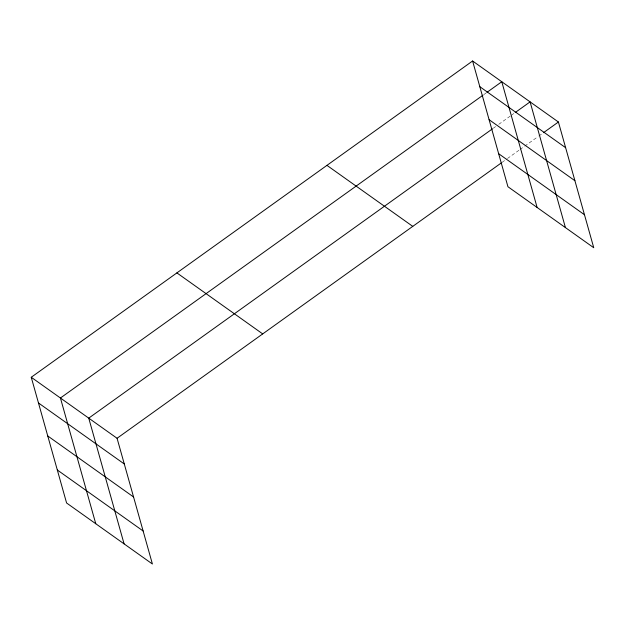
<?xml version="1.0" encoding="UTF-8"?>
<svg xmlns="http://www.w3.org/2000/svg" width="625" height="625" viewBox="0 0 625 625"><rect width="100%" height="100%" fill="white"/><g stroke="black" fill="none" stroke-linecap="round" stroke-linejoin="round"><path stroke-width="0.47" stroke-dasharray="3.12 2.34" d="M483.766 94.641L486.109 92.961M493.289 128.242L495.641 126.562M498.766 124.32L510.516 115.898M511.297 115.336L514.43 113.094M502.031 162.406L506.727 159.039M507.508 158.477L519.258 150.062M520.039 149.5L523.953 146.695M524.742 146.133L538.047 136.594M538.836 136.031L542.75 133.227"/><path stroke-width="0.94" d="M31.25 377.266L117.062 438.273L152.406 564.008L66.594 502.992L31.25 377.266L472.594 60.992L558.406 122.008L593.75 247.734L507.938 186.727L472.594 60.992M482.977 95.203L60.43 398.008L95.766 523.734M486.898 92.398L501.773 81.734L537.117 207.469M492.508 128.805L88.742 418.141L124.086 543.875M515.211 112.531L530.094 101.875L565.43 227.602M117.062 438.273L501.25 162.969M543.531 132.672L558.406 122.008M479.82 86.688L565.633 147.703M489.102 119.695L574.914 180.711M498.656 153.711L584.469 214.727M326.953 165.359L412.766 226.375M176.891 272.891L262.703 333.906M38.469 402.961L124.281 463.969M47.75 435.969L133.562 496.984M57.312 469.984L143.125 530.992"/></g></svg>
